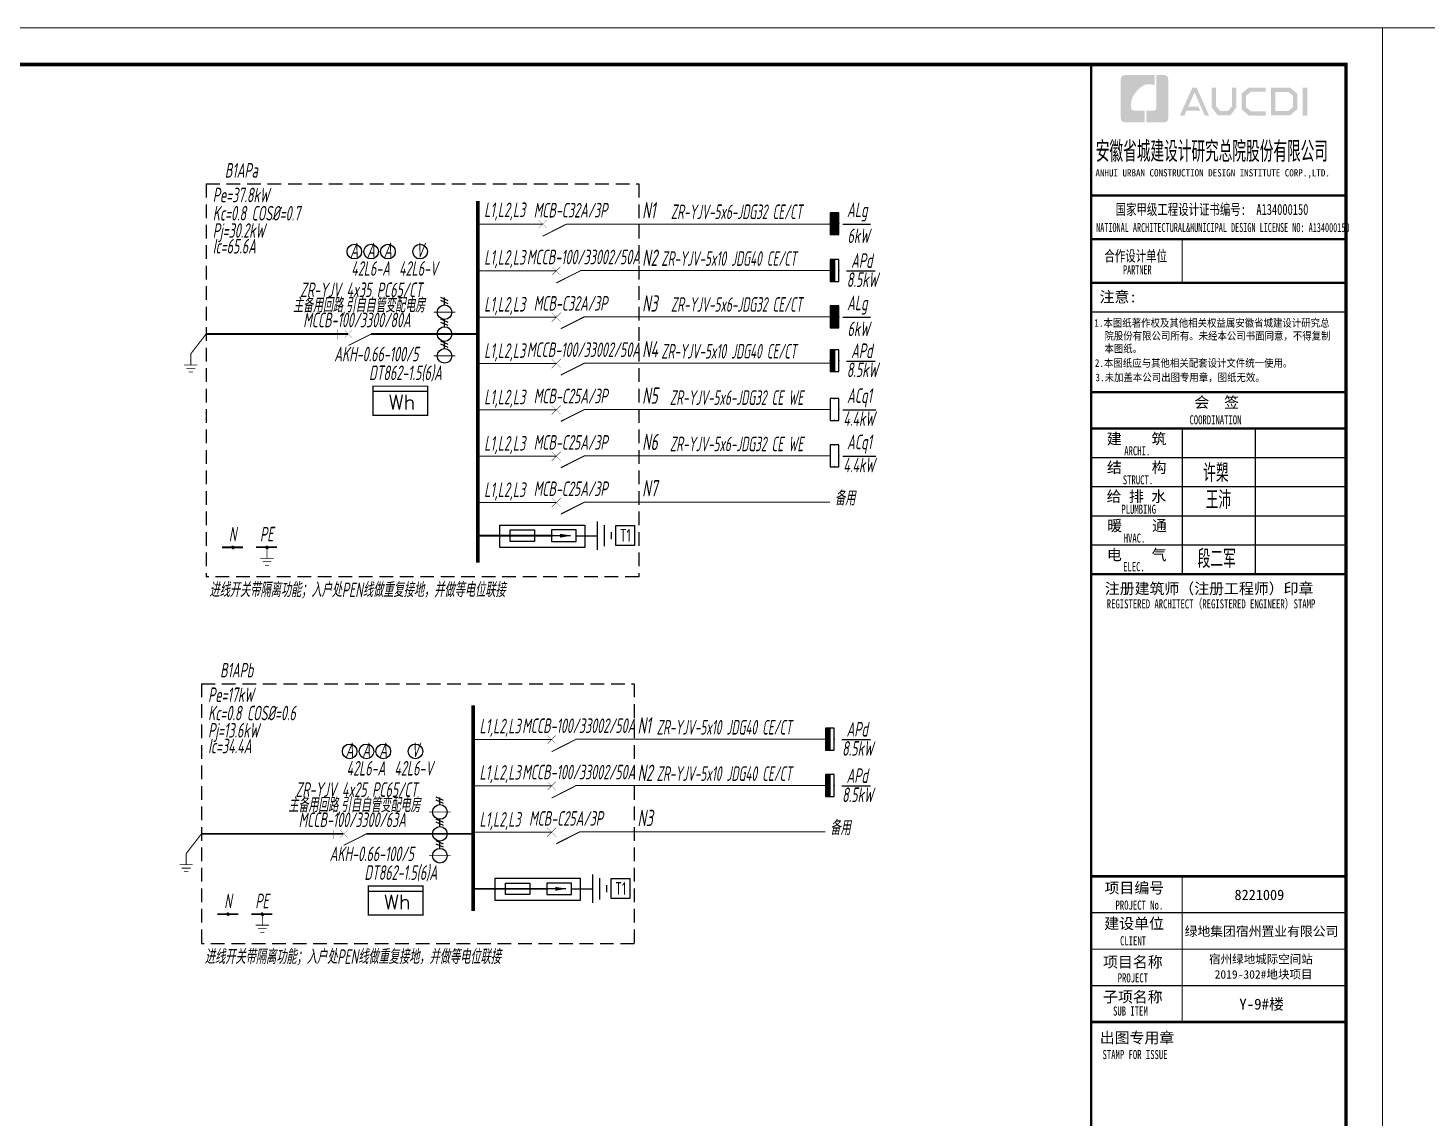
# Model space of a CAD drawing. Extents: x 2803505 to 5851001, y -1372902 to 24339.
# Drawn here: x 3373159 to 3411585, y -659791 to -629854 of the extents above; entities that cross this region are included whole.
import ezdxf
from ezdxf.enums import TextEntityAlignment as Align

# ---------------------------------------------------------------- set-up
doc = ezdxf.new("R2010")
doc.units = 0
doc.header["$LTSCALE"] = 1000
doc.header["$MEASUREMENT"] = 0
doc.linetypes.add('DASH', pattern=[0.35, 0.25, -0.1])
doc.linetypes.add('DASH4', pattern=[0.1875, 0.125, -0.0625])
doc.layers.get('0').update_dxf_attribs({"linetype": 'CONTINUOUS'})
for name, color, linetype in [('!!电气', 1, 'CONTINUOUS'), ('DIM-照明', 7, 'CONTINUOUS'), ('ELEMENT', 3, 'CONTINUOUS'), ('EQUIP-箱柜', 3, 'CONTINUOUS'), ('PUB_TITLE', 4, 'CONTINUOUS'), ('WIRE-消防', 4, 'CONTINUOUS'), ('WIRE-照明', 2, 'CONTINUOUS'), ('图签文字', 4, 'CONTINUOUS'), ('照明平面文字层', 3, 'CONTINUOUS')]:
    doc.layers.add(name, color=color, linetype=linetype)
doc.layers.add('图框', color=147, linetype='CONTINUOUS', lineweight=20)
doc.layers.add('图签', color=147, linetype='CONTINUOUS', lineweight=18)
doc.styles.add('_SIMPLEX', font='SIMPLEX.shx', dxfattribs={"width": 0.8, "bigfont": 'GBCBIG.shx'})
doc.styles.add('_TCH_LABEL', font='COMPLEX', dxfattribs={"bigfont": 'GBCBIG'})
doc.styles.add('HT', font='simhei.ttf')
doc.styles.add('HZTXT', font='gbeitc.shx', dxfattribs={"width": 0.8, "height": 400, "bigfont": 'hztxt.shx'})
doc.styles.get("Standard").update_dxf_attribs({"font": 'gbenor.shx', "bigfont": 'gbcbig.shx'})
doc.styles.add('TSSD_Dimension', font='Tssdeng.shx', dxfattribs={"width": 0.7, "bigfont": 'tssdchn.shx'})
doc.styles.add('宋体', font='', dxfattribs={"height": 4})
doc.styles.add('建筑图签-1', font='simhei.ttf', dxfattribs={"width": 0.7})
doc.styles.add('建筑图签-2', font='TXT.shx', dxfattribs={"width": 0.5, "bigfont": 'HZTXT.shx'})
doc.styles.get('宋体').set_extended_font_data('SimSun')

# ---------------------------------------------------------------- blocks, each defined once
blk = doc.blocks.new('院标1')
h = blk.add_hatch(color=150)
h.dxf.hatch_style = 1
h.set_gradient(color1=(33, 113, 253), color2=(33, 113, 253), tint=1, name='INVCURVED')
edge = h.paths.add_edge_path()
edge.add_spline(control_points=[(116373, 648379), (116379, 648379), (116382, 648379), (116391, 648379), (116391, 648379), (116391, 648379), (116616, 648379), (116616, 648379), (116616, 648379), (116616, 648379), (116616, 648054), (116616, 648054), (116616, 648054), (116616, 648054), (116108, 648054), (116108, 648054), (116108, 648054), (116028, 648054), (115963, 648111), (115963, 648199), (115963, 648199), (115963, 648199), (115963, 649215), (115963, 649215), (115963, 649215), (115963, 649295), (116018, 649360), (116108, 649360), (116108, 649360), (116108, 649360), (116897, 649360), (116897, 649360), (116897, 649360), (116897, 649360), (116897, 649080), (116897, 649080), (116897, 649080), (116897, 649080), (116566, 649140), (116356, 648859), (116356, 648859), (116245, 648719), (116240, 648545), (116247, 648466), (116247, 648466), (116254, 648386), (116247, 648466), (116247, 648466), (116247, 648466), (116247, 648466), (116258, 648374), (116373, 648379)], knot_values=[0, 0, 0, 0, 0.071429, 0.071429, 0.071429, 0.107143, 0.142857, 0.142857, 0.142857, 0.178571, 0.214286, 0.214286, 0.214286, 0.25, 0.285714, 0.285714, 0.285714, 0.321429, 0.357143, 0.357143, 0.357143, 0.392857, 0.428571, 0.428571, 0.428571, 0.464286, 0.5, 0.5, 0.5, 0.535714, 0.571429, 0.571429, 0.571429, 0.607143, 0.642857, 0.642857, 0.642857, 0.678571, 0.714286, 0.714286, 0.714286, 0.75, 0.785714, 0.785714, 0.785714, 0.821429, 0.857143, 0.857143, 0.857143, 0.928571, 1, 1, 1, 1], degree=3, periodic=0)
h = blk.add_hatch(color=150)
h.dxf.hatch_style = 1
h.set_gradient(color1=(33, 113, 253), color2=(33, 113, 253), tint=1, name='INVCURVED')
edge = h.paths.add_edge_path()
edge.add_spline(control_points=[(117268, 649215), (117268, 649215), (117268, 648199), (117268, 648199), (117268, 648199), (117268, 648114), (117212, 648054), (117123, 648054), (117123, 648054), (117123, 648054), (116663, 648054), (116663, 648054), (116663, 648054), (116663, 648054), (116663, 648379), (116663, 648379), (116663, 648379), (116663, 648379), (116865, 648379), (116865, 648379), (116865, 648379), (116907, 648379), (116941, 648413), (116941, 648455), (116941, 648455), (116941, 648455), (116941, 649360), (116941, 649360), (116941, 649360), (116941, 649360), (117123, 649360), (117123, 649360), (117123, 649360), (117204, 649360), (117268, 649306), (117268, 649215)], knot_values=[0, 0, 0, 0, 0.1, 0.1, 0.1, 0.15, 0.2, 0.2, 0.2, 0.25, 0.3, 0.3, 0.3, 0.35, 0.4, 0.4, 0.4, 0.45, 0.5, 0.5, 0.5, 0.55, 0.6, 0.6, 0.6, 0.65, 0.7, 0.7, 0.7, 0.75, 0.8, 0.8, 0.8, 0.9, 1, 1, 1, 1], degree=3, periodic=0)
blk = doc.blocks.new('A$C33F37877')
at = {"layer": 'PUB_TITLE'}
h = blk.add_hatch(color=4, dxfattribs=at)
h.paths.add_polyline_path([(5808, 56758), (5934, 56758), (5934, 55988), (5808, 55988)])
h.paths.add_polyline_path([(5056, 56642), (5056, 56116), (5416, 56116), (5540, 56223), (5540, 56541), (5420, 56642)], flags=16)
h.paths.add_polyline_path([(4938, 56760), (4938, 55998), (5460, 55998), (5659, 56168), (5659, 56596), (5463, 56760)])
h.paths.add_polyline_path([(4795, 56764), (4795, 56648), (4388, 56648), (4255, 56537), (4255, 56218), (4388, 56115), (4797, 56115), (4797, 55993), (4333, 55993), (4131, 56168), (4131, 56596), (4329, 56764)])
h.paths.add_polyline_path([(3312, 56762), (3432, 56762), (3432, 56251), (3546, 56120), (3757, 56120), (3871, 56251), (3871, 56762), (3985, 56762), (3985, 56214), (3821, 55997), (3483, 55997), (3312, 56216)])
h.paths.add_polyline_path([(2780, 56760), (2897, 56760), (3239, 55996), (3123, 55996), (2842, 56630), (2667, 56242), (2938, 56242), (2999, 56127), (2618, 56127), (2559, 55994), (2436, 55994)])
for points, const_width in [([(0, 51400), (7000, 51400)], 70), ([(0, 50599), (7000, 50599)], 35)]:
    blk.add_lwpolyline(points, dxfattribs=dict(const_width=const_width))
at = {"layer": '图框'}
for p, q in [((0, 53800), (7000, 53800)), ((0, 53800), (7000, 53800)), ((0, 52600), (7000, 52600))]:
    blk.add_line(p, q, dxfattribs=at)
for points, const_width in [([(0, 0), (0, 57400)], 70), ([(0, 53800), (7000, 53800)], 60), ([(0, 52600), (7000, 52600)], 60), ([(0, 52600), (7000, 52600)], 60), ([(2500, 52600), (2500, 51400)], 35), ([(0, 51400), (7000, 51400)], 60), ([(8, 48400), (7008, 48400)], 60), ([(8, 47400), (7008, 47400)], 70), ([(8, 47400), (7008, 47400)], 70), ([(2508, 47400), (2508, 43400)], 35), ([(4508, 47400), (4508, 43400)], 35), ([(8, 46600), (7008, 46600)], 35), ([(8, 45800), (7008, 45800)], 35), ([(8, 45000), (7008, 45000)], 35), ([(8, 44200), (7008, 44200)], 35), ([(8, 43400), (7008, 43400)], 70), ([(0, 35100), (7000, 35100)], 70), ([(0, 35100), (7000, 35100)], 70), ([(2500, 31100), (2500, 35100)], 35), ([(0, 34100), (7000, 34100)], 35), ([(0, 33100), (7000, 33100)], 35), ([(0, 32100), (7000, 32100)], 35), ([(7000, 31100), (0, 31100)], 70)]:
    blk.add_lwpolyline(points, dxfattribs=dict(at, const_width=const_width))
blk.add_blockref('院标1', (-115149, -592249))
at = {"layer": 'PUB_TITLE', "style": 'HT', "width": 0.88}
for s, p in [('1.本图纸著作权及其他相关权益属安徽省城建设计研究总', (86, 50193)), ('院股份有限公司所有。未经本公司书面同意，不得复制', (365, 49839)), ('本图纸。', (365, 49489)), (' 2.本图纸应与其他相关配套设计文件统一使用。 ', (-25, 49092)), ('3.未加盖本公司出图专用章，图纸无效。', (118, 48698))]:
    blk.add_text(s, height=210, dxfattribs=at).set_placement(p)
at = {"layer": '图签', "color": 154, "style": '宋体'}
for s, height, p in [('8221009', 286.7, (3937, 34448)), ('绿地集团宿州置业有限公司', 258.01, (2568, 33462)), ('宿州绿地城际空间站', 232.2, (3238, 32709)), ('2019-302#地块项目', 232.21, (3392, 32291))]:
    blk.add_text(s, height=height, dxfattribs=at).set_placement(p)
at = {"layer": '图签文字', "color": 7, "style": '建筑图签-1'}
for s, height, width, p in [('安徽省城建设计研究总院股份有限公司', 500, 0.55, (128, 54777)), ('国家甲级工程设计证书编号:  A134000150', 300, 0.7, (672, 53267)), ('合作设计单位', 300, 0.7, (365, 51990))]:
    blk.add_text(s, height=height, dxfattribs=dict(at, width=width)).set_placement(p)
at = {"layer": '图签文字', "linetype": 'Continuous', "style": '建筑图签-1', "width": 0.91}
blk.add_text('ANHUI URBAN CONSTRUCTION DESIGN INSTITUTE CORP.,LTD.', height=200, dxfattribs=at).set_placement((118, 54322))
at = {"layer": '图签文字', "style": '建筑图签-1'}
for s, width, p in [('NATIONAL ARCHITECTURAL&MUNICIPAL DESIGN LICENSE NO: A134000150', 0.6, (137, 52795)), ('PARTNER', 0.6, (875, 51634)), ('COORDINATION', 0.7, (2700, 47513)), ('ARCHI.', 0.7, (909, 46662)), ('STRUCT.', 0.7, (870, 45865)), ('PLUMBING', 0.7, (829, 45058)), ('HVAC.', 0.7, (894, 44265)), ('ELEC.', 0.7, (878, 43480)), ('REGISTERED ARCHITECT（REGISTERED ENGINEER）STAMP', 0.7, (429, 42459)), ('PROJECT No.', 0.7, (670, 34185, -1799)), ('CLIENT', 0.7, (794, 33206)), ('PROJECT', 0.7, (729, 32187)), ('SUB ITEM', 0.7, (602, 31276)), ('STAMP FOR ISSUE', 0.7, (313, 30081))]:
    blk.add_text(s, height=250, dxfattribs=dict(at, width=width)).set_placement(p)
at = {"layer": '图签文字', "color": 7, "style": '建筑图签-1'}
for s, p in [('注意:', (231, 50863)), ('会  签', (2835, 47968)), ('建    筑', (430, 46967)), ('结    构', (434, 46179)), ('给 排 水', (425, 45385)), ('暖    通', (443, 44582)), ('电    气', (433, 43782)), ('注册建筑师（注册工程师）印章', (375, 42854)), ('项目编号', (368, 34632)), ('建设单位', (360, 33655)), ('项目名称', (327, 32597)), ('子项名称', (327, 31640)), ('出图专用章', (236, 30518))]:
    blk.add_text(s, height=300, dxfattribs=at).set_placement(p)
at = {"layer": '图签文字', "color": 1, "style": '建筑图签-2', "width": 0.7}
for s, p in [('许槊', (3075, 45928)), ('王沛', (3146, 45187)), ('段二军', (2924, 43570))]:
    blk.add_text(s, height=500, dxfattribs=at).set_placement(p)
at = {"layer": '图签文字', "color": 2, "style": '建筑图签-1'}
blk.add_text('Y-9#楼', height=300, dxfattribs=at).set_placement((4069, 31441))
blk = doc.blocks.new('0114')
at = {"color": 3, "linetype": 'Continuous', "const_width": 0.3}
for points in [[(0, 0), (0, -4.58)], [(-2.75, -4.58), (2.75, -4.58)], [(-1.83, -6.01), (1.83, -6.01)], [(-0.86, -7.5), (0.86, -7.5)]]:
    blk.add_lwpolyline(points, dxfattribs=at)
blk = doc.blocks.new('*X32')
at = {"color": 0}
for p, q in [((197.1, 124.2), (199.7, 126.7)), ((197.2, 123.8), (200.1, 126.7)), ((197.2, 124.6), (199.2, 126.7)), ((197.3, 123.4), (200.4, 126.6)), ((197.3, 125.2), (198.6, 126.5)), ((197.4, 123.1), (200.7, 126.5)), ((197.5, 122.9), (201, 126.3)), ((197.7, 122.6), (201.2, 126.1)), ((197.9, 122.4), (201.4, 125.9)), ((198.1, 122.2), (201.6, 125.7)), ((198.4, 122), (201.8, 125.4)), ((198.7, 121.9), (201.9, 125.2)), ((199, 121.8), (202, 124.8)), ((199.4, 121.7), (202.1, 124.5)), ((199.8, 121.7), (202.1, 124.1)), ((200.3, 121.8), (202, 123.5)), ((201.2, 122.3), (201.6, 122.7))]:
    blk.add_line(p, q, dxfattribs=at)
blk = doc.blocks.new('HC000089')
at = {"color": 4, "linetype": 'Continuous', "const_width": 0.2}
blk.add_lwpolyline([(-1.8, -1.8, 0.198912), (0, -2.5, 0.198912), (1.8, -1.8, 0.198912), (2.5, 0, 0.198912), (1.8, 1.8, 0.198912), (0, 2.5, 0.198912), (-1.8, 1.8, 0.198912), (-2.5, 0, 0.198912)], format="xyb", close=True, dxfattribs=at)
at = {"color": 4}
blk.add_blockref('*X32', (-199.6, -124.2), dxfattribs=at)
blk = doc.blocks.new('A$C7C37685A')
at = {"layer": 'ELEMENT'}
for p, q in [((1135, -260), (1135, 260)), ((294, 104), (294, -104)), ((745, 104), (294, 104)), ((641, 0), (294, 0)), ((745, -104), (745, 104)), ((1264, -195), (1264, 195)), ((1394, -65), (1394, 65)), ((294, -104), (745, -104))]:
    blk.add_line(p, q, dxfattribs=at)
for points in [[(294, 0), (0, 0)], [(745, 0), (1135, 0)]]:
    blk.add_lwpolyline(points, dxfattribs=at)
for points in [[(658, 0), (450, -35), (450, 35), (658, 0)], [(450, 35), (658, 0), (450, -35), (450, 35)], [(450, -35), (450, 35), (658, 0), (450, 35)]]:
    blk.add_solid(points, dxfattribs=at)
blk = doc.blocks.new('A$C64190E90')
at = {"layer": 'DIM-照明', "color": 3}
blk.add_lwpolyline([(0, 104), (450, 104), (450, -104), (0, -104)], close=True, dxfattribs=at)
at = {"layer": 'DIM-照明'}
blk.add_blockref('A$C7C37685A', (466, 0), dxfattribs=at)
blk = doc.blocks.new('A$C5F6A5641')
at = {"layer": 'WIRE-照明', "color": 3}
for p, q in [((0, 0), (2337, 0)), ((0, -611), (0, 0)), ((2337, 0), (2337, -611)), ((2337, -611), (0, -611))]:
    blk.add_line(p, q, dxfattribs=at)
blk = doc.blocks.new('1107AA')
at = {"color": 3, "linetype": 'Continuous'}
for points, const_width in [([(0, -7.5), (-3.79, 0)], 0.3), ([(-1.25, 1.25), (1.25, -1.25)], 0.1), ([(1.25, 1.25), (-1.25, -1.25)], 0.1)]:
    blk.add_lwpolyline(points, dxfattribs=dict(at, const_width=const_width))
blk = doc.blocks.new('*X10')
at = {"color": 0}
for p, q in [((-250, 33), (-183, 100)), ((-250, 68), (-218, 100)), ((-247, 0), (-147, 100)), ((-212, 0), (-112, 100)), ((-177, 0), (-77, 100)), ((-141, 0), (-41, 100)), ((-106, 0), (-6, 100)), ((-71, 0), (29, 100)), ((-35, 0), (65, 100)), ((0, 0), (100, 100)), ((35, 0), (135, 100)), ((71, 0), (171, 100)), ((106, 0), (206, 100)), ((141, 0), (241, 100)), ((177, 0), (250, 73)), ((212, 0), (250, 38)), ((247, 0), (250, 3))]:
    blk.add_line(p, q, dxfattribs=at)
blk = doc.blocks.new('$equip$00001414')
for p, q in [((0.75, 0.6), (-0.75, 0.6)), ((-0.75, 0.6), (-0.75, 0)), ((-0.75, 0.3), (0.75, 0.3)), ((-0.75, 0), (0.75, 0)), ((0.75, 0), (0.75, 0.6))]:
    blk.add_line(p, q)
at = {"const_width": 0.3}
blk.add_lwpolyline([(-0.75, 0.15), (0.75, 0.15)], dxfattribs=at)
for p in [(-0.75, 0.3), (0, 0.6), (0, 0), (0.75, 0.3)]:
    blk.add_point(p)
at = {"xscale": 0.00300000000061118, "yscale": 0.00300000000061118, "zscale": 0.00300000000061118}
blk.add_blockref('*X10', (0, 0), dxfattribs=at)
at = {"style": '_TCH_LABEL', "flags": 9}
blk.add_attdef('A', (0, 0), '', height=0.00002, dxfattribs=at)
blk = doc.blocks.new('0923')
at = {"color": 3, "linetype": 'Continuous'}
for p, q in [((-5, -3.75), (-2.5, -3.75)), ((-4.61, -5), (-3.5, -2.5)), ((-3.56, -5), (-2.45, -2.5)), ((2.5, -3.75), (5, -3.75)), ((2.89, -5), (4, -2.5)), ((3.94, -5), (5.05, -2.5)), ((10, -3.75), (12.5, -3.75)), ((10.39, -5), (11.5, -2.5)), ((11.44, -5), (12.55, -2.5))]:
    blk.add_line(p, q, dxfattribs=at)
at = {"color": 3, "linetype": 'Continuous', "const_width": 0.3}
for points in [[(-7.5, 0), (-7.5, -7.5)], [(0, 0), (0, -7.5)], [(7.5, 0), (7.5, -7.5)]]:
    blk.add_lwpolyline(points, dxfattribs=at)
at = {"color": 3, "linetype": 'Continuous'}
for centre in [(-7.5, -3.75), (0, -3.75), (7.5, -3.75)]:
    blk.add_circle(centre, 2.5, dxfattribs=at)
blk = doc.blocks.new('$element$00000586')
blk.add_line((0.173, 0), (0.173, -1))
at = {"const_width": 0.0233}
blk.add_lwpolyline([(-0.267, 0), (0.267, 0), (0.267, -1), (-0.267, -1), (-0.267, 0)], dxfattribs=at)
at = {"style": '_SIMPLEX'}
blk.add_text('Wh', height=0.2667, rotation=270, dxfattribs=at).set_placement((-0.161, -0.281))
at = {"flags": 9}
blk.add_attdef('S', (0, 0), '', height=0.00000667, dxfattribs=at)
blk.add_attdef('S', (0, 0), '', height=0.00000667, dxfattribs=at)
blk.add_attdef('S', (0, 0), '', height=0.00000667, dxfattribs=at)
blk = doc.blocks.new('*X8')
at = {"color": 0}
for p, q in [((-250, 33), (-83, 200)), ((-250, 68), (-118, 200)), ((-250, 104), (-154, 200)), ((-250, 139), (-189, 200)), ((-250, 174), (-224, 200)), ((-247, 0), (-47, 200)), ((-212, 0), (-12, 200)), ((-177, 0), (23, 200)), ((-141, 0), (59, 200)), ((-106, 0), (94, 200)), ((-71, 0), (129, 200)), ((-35, 0), (165, 200)), ((0, 0), (200, 200)), ((35, 0), (235, 200)), ((71, 0), (250, 179)), ((106, 0), (250, 144)), ((141, 0), (250, 109)), ((177, 0), (250, 73)), ((212, 0), (250, 38)), ((247, 0), (250, 3))]:
    blk.add_line(p, q, dxfattribs=at)
blk = doc.blocks.new('$equip$00001421')
for p, q in [((0.75, 0.6), (-0.75, 0.6)), ((-0.75, 0.6), (-0.75, 0)), ((-0.75, 0), (0.75, 0)), ((0.75, 0), (0.75, 0.6))]:
    blk.add_line(p, q)
at = {"const_width": 0.6}
blk.add_lwpolyline([(-0.75, 0.3), (0.75, 0.3)], dxfattribs=at)
for p in [(-0.75, 0.3), (0, 0.6), (0, 0), (0.75, 0.3)]:
    blk.add_point(p)
at = {"xscale": 0.00300000000061118, "yscale": 0.00300000000061118, "zscale": 0.00300000000061118}
blk.add_blockref('*X8', (0, 0), dxfattribs=at)
at = {"style": '_TCH_LABEL', "flags": 9}
blk.add_attdef('A', (0, 0), '', height=0.00002, dxfattribs=at)
blk = doc.blocks.new('$equip$00001413')
for p, q in [((0.75, 0.6), (-0.75, 0.6)), ((-0.75, 0.6), (-0.75, 0)), ((-0.75, 0), (0.75, 0)), ((0.75, 0), (0.75, 0.6))]:
    blk.add_line(p, q)
for p in [(-0.75, 0.3), (0, 0.6), (0, 0), (0.75, 0.3)]:
    blk.add_point(p)
at = {"style": '_TCH_LABEL', "flags": 9}
blk.add_attdef('A', (0, 0), '', height=0.00002, dxfattribs=at)

msp = doc.modelspace()

# ---------------------------------------------------------------- linework, layer by layer
at = {"color": 3, "linetype": 'Continuous'}
for points, const_width in [([(3387544.3, -637922.1), (3387794.3, -637672.1)], 10), ([(3387544.3, -637672.1), (3387794.3, -637922.1)], 10), ([(3388440.7, -637786.3), (3387794.3, -638113.1)], 30), ([(3381667.7, -638142.6), (3381667.7, -638394)], 10), ([(3387544.3, -639195.1), (3387794.3, -638945.1)], 10), ([(3387544.3, -638945.1), (3387794.3, -639195.1)], 10), ([(3388440.7, -639059.3), (3387794.3, -639386)], 30), ([(3387544.3, -640468.1), (3387794.3, -640218.1)], 10), ([(3387544.3, -640218.1), (3387794.3, -640468.1)], 10), ([(3388440.7, -640332.2), (3387794.3, -640659)], 30), ([(3387544.3, -641741.1), (3387794.3, -641491.1)], 10), ([(3387544.3, -641491.1), (3387794.3, -641741.1)], 10), ([(3388440.7, -641605.2), (3387794.3, -641932)], 30), ([(3387544.3, -643014.1), (3387794.3, -642764.1)], 10), ([(3387544.3, -642764.1), (3387794.3, -643014.1)], 10), ([(3388440.7, -642878.2), (3387794.3, -643205)], 30), ([(3381539.9, -651869.1), (3381539.9, -652120.4)], 10), ([(3387416.5, -652068.3), (3387666.5, -651818.3)], 10), ([(3387416.5, -651818.3), (3387666.5, -652068.3)], 10), ([(3388313, -651932.4), (3387666.5, -652259.2)], 30)]:
    msp.add_lwpolyline(points, dxfattribs=dict(at, const_width=const_width))
at = {"layer": 'DIM-照明', "color": 3, "linetype": 'DASH4', "ltscale": 3}
for p, q in [((3378051.3, -634135.5), (3389935.4, -634135.5)), ((3378051.3, -634135.5), (3378051.3, -644931.1)), ((3389935.4, -634135.5), (3389935.4, -644931.1)), ((3389935.4, -644931.1), (3378051.3, -644931.1)), ((3377923.5, -647861.9), (3389807.6, -647861.9)), ((3377923.5, -647861.9), (3377923.5, -655007.1)), ((3389807.6, -647861.9), (3389807.6, -655007.1)), ((3389807.6, -655007.1), (3377923.5, -655007.1))]:
    msp.add_line(p, q, dxfattribs=at)
at = {"layer": 'DIM-照明', "color": 7}
for p, q in [((3395536.4, -635239.4), (3396300.1, -635239.4)), ((3395638.1, -636524.2), (3396430.7, -636524.2)), ((3395536.4, -637797.1), (3396300.1, -637797.1)), ((3395638.1, -639000.4), (3396430.7, -639000.4)), ((3395536.4, -640343.1), (3396449, -640343.1)), ((3395536.4, -641616.1), (3396449, -641616.1)), ((3395510.3, -649397.3), (3396302.9, -649397.3)), ((3395510.3, -650670.3), (3396302.9, -650670.3))]:
    msp.add_line(p, q, dxfattribs=at)
at = {"layer": 'DIM-照明', "color": 3, "const_width": 100}
for points in [[(3385513.2, -634608.5), (3385513.2, -644534.4)], [(3385385.4, -648453.8), (3385385.4, -654108.9)]]:
    msp.add_lwpolyline(points, dxfattribs=at)
at = {"layer": 'DIM-照明', "color": 3, "linetype": 'Continuous'}
for points, const_width in [([(3385513.2, -635239.4), (3387295.1, -635239.4)], 28.8), ([(3387952.2, -635239.4), (3395187.9, -635239.4)], 28.8), ([(3385513.2, -636524.2), (3387669.3, -636524.2)], 28.8), ([(3388322.4, -636512.4), (3395187.9, -636512.4)], 28.8), ([(3385513.2, -637797.1), (3387669.3, -637797.1)], 28.8), ([(3388440.7, -637786.3), (3388733.1, -637786.3)], 28.8), ([(3388544, -637785.4), (3395187.9, -637785.4)], 28.8), ([(3377631.7, -638802.2), (3378051.3, -638259.7)], 28.8), ([(3378051.3, -638259.7), (3381945.6, -638259.7)], 49.9), ([(3382583.6, -638259.7), (3385461.8, -638259.7)], 49.9), ([(3385513.2, -639070.1), (3387669.3, -639070.1)], 28.8), ([(3388440.7, -639059.3), (3388733.1, -639059.3)], 28.8), ([(3388544, -639058.3), (3395187.9, -639058.3)], 28.8), ([(3385513.2, -640343.1), (3387669.3, -640343.1)], 28.8), ([(3388440.7, -640332.2), (3388733.1, -640332.2)], 28.8), ([(3388544, -640331.3), (3395187.9, -640331.3)], 28.8), ([(3385513.2, -641616.1), (3387669.3, -641616.1)], 28.8), ([(3388440.7, -641605.2), (3388733.1, -641605.2)], 28.8), ([(3388544, -641604.3), (3395187.9, -641604.3)], 28.8), ([(3385513.2, -642889.1), (3387669.3, -642889.1)], 28.8), ([(3388440.7, -642878.2), (3388733.1, -642878.2)], 28.8), ([(3388544, -642877.3), (3395187.9, -642877.3)], 28.8), ([(3385513.2, -643797.3), (3387565.8, -643797.3)], 47.2), ([(3378484.1, -644118.2), (3379064.5, -644118.2)], 47.5), ([(3379421.5, -644114), (3380002, -644114)], 47.5), ([(3385385.4, -649397.3), (3387541.5, -649397.3)], 28.8), ([(3388194.6, -649385.5), (3395060.1, -649385.5)], 28.8), ([(3385385.4, -650670.3), (3387541.5, -650670.3)], 28.8), ([(3388194.6, -650658.5), (3395060.1, -650658.5)], 28.8), ([(3377503.9, -652528.6), (3377923.5, -651986.1)], 28.8), ([(3377923.5, -651986.1), (3381817.8, -651986.1)], 49.9), ([(3382455.8, -651986.1), (3385334, -651986.1)], 49.9), ([(3385385.4, -651943.3), (3387541.5, -651943.3)], 28.8), ([(3388313, -651932.4), (3388605.3, -651932.4)], 28.8), ([(3388416.2, -651931.5), (3395060.1, -651931.5)], 28.8), ([(3385385.4, -653495.2), (3387438.1, -653495.2)], 47.2), ([(3378356.3, -654194.2), (3378936.8, -654194.2)], 47.5), ([(3379293.8, -654190.1), (3379874.2, -654190.1)], 47.5)]:
    msp.add_lwpolyline(points, dxfattribs=dict(at, const_width=const_width))
at = {"layer": 'ELEMENT', "linetype": 'ByBlock'}
for centre in [(3382122.4, -635995.8), (3382584.5, -635995.8), (3383046.5, -635995.8), (3383929.8, -635995.8), (3381994.6, -649722.2), (3382456.7, -649722.2), (3382918.7, -649722.2), (3383802, -649722.2)]:
    msp.add_circle(centre, 201, dxfattribs=at)
at = {"layer": '图框'}
for points in [[(3326259.7, -629853.6), (3410359.7, -629853.6), (3410359.7, -689253.6), (3326259.7, -689253.6)], [(3410359.7, -629853.6), (3494459.7, -629853.6), (3494459.7, -689253.6), (3410359.7, -689253.6)]]:
    msp.add_lwpolyline(points, close=True, dxfattribs=at)
at = {"layer": '图框', "const_width": 100}
msp.add_lwpolyline([(3409359.7, -688253.6), (3409359.7, -630853.6), (3328759.7, -630853.6), (3328759.7, -688253.6)], close=True, dxfattribs=at)
at = {"layer": '照明平面文字层', "color": 7}
for points in [[(3389306, -643518.3), (3389819.9, -643518.3), (3389819.9, -644066.1), (3389306, -644066.1)], [(3389178.2, -653216.1), (3389692.2, -653216.1), (3389692.2, -653763.9), (3389178.2, -653763.9)]]:
    msp.add_lwpolyline(points, close=True, dxfattribs=at)

# ---------------------------------------------------------------- block references
at = {"layer": '!!电气'}
msp.add_blockref('A$C33F37877', (3402359.7, -688253.6), dxfattribs=at)
at = {"layer": 'DIM-照明', "linetype": 'Continuous', "rotation": 90}
for p, xscale, yscale, zscale in [((3387295.1, -635239.4), 87.60960006713867, 87.60960006713867, 87.60960006713867), ((3387669.3, -636524.2), 87.60960006713867, 87.60960006713867, 87.60960006713867), ((3381959.3, -638259.7), 83.2291202545166, 83.2291202545166, 83.2291202545166), ((3387541.5, -649397.3), 87.60960006713867, 87.60960006713867, 87.60960006713867), ((3387541.5, -650670.3), 87.60960006713867, 87.60960006713867, 87.60960006713867), ((3381831.6, -651986.1), 83.2291202545166, 83.2291202545166, 83.2291202545166)]:
    msp.add_blockref('1107AA', p, dxfattribs=dict(at, xscale=xscale, yscale=yscale, zscale=zscale))
at = {"layer": 'DIM-照明', "color": 3, "linetype": 'Continuous', "xscale": -66.50000000000003, "yscale": 66.5, "zscale": 66.49999999999999, "rotation": 1.643353773062017e-06}
for p in [(3377631.7, -638802.2), (3377503.9, -652528.6)]:
    msp.add_blockref('0114', p, dxfattribs=at)
at = {"layer": 'DIM-照明', "xscale": 14.62999999523163, "yscale": 14.62999999523163, "zscale": 14.62999999523163}
for p in [(3378786.3, -644118.3), (3379722.8, -644118.3), (3378658.5, -654194.3), (3379595, -654194.3)]:
    msp.add_blockref('HC000089', p, dxfattribs=at)
at = {"layer": 'DIM-照明', "linetype": 'DASH', "xscale": -66.50000000000003, "yscale": 66.5, "zscale": 66.49999999999999, "rotation": 1.643353773062017e-06}
for p in [(3379722.7, -644114), (3379594.9, -654190.1)]:
    msp.add_blockref('0114', p, dxfattribs=at)
at = {"layer": 'ELEMENT', "linetype": 'ByBlock'}
for name, p, xscale, yscale, zscale, rotation in [('0923', (3384299.9, -638259.7), 80.11444089422005, 80.11444089422005, 80.11444089422005, 89.9999984630715), ('$element$00000586', (3382637.8, -640091.7), 1499.999999996973, 1499.999999996973, 1499.999999996973, 90), ('0923', (3384172.1, -651986.1), 80.11444089422005, 80.11444089422005, 80.11444089422005, 89.9999984630715), ('$element$00000586', (3382510.1, -653818.1), 1499.999999996973, 1499.999999996973, 1499.999999996973, 90)]:
    msp.add_blockref(name, p, dxfattribs=dict(at, xscale=xscale, yscale=yscale, zscale=zscale, rotation=rotation))
at = {"layer": 'EQUIP-箱柜', "xscale": 400, "yscale": 400, "zscale": 400}
for name, p, rotation in [('$equip$00001421', (3395427.9, -635227.6), 90), ('$equip$00001414', (3395187.9, -636512.4), 270), ('$equip$00001421', (3395427.9, -637785.4), 90), ('$equip$00001414', (3395187.9, -638988.7), 270), ('$equip$00001413', (3395187.9, -640331.3), 269.9999999431726), ('$equip$00001413', (3395187.9, -641604.3), 269.9999999431726), ('$equip$00001414', (3395060.1, -649385.5), 270), ('$equip$00001414', (3395060.1, -650658.5), 270)]:
    msp.add_blockref(name, p, dxfattribs=dict(at, rotation=rotation))
at = {"layer": 'WIRE-消防'}
for p in [(3386120.6, -643509.2), (3385992.8, -653207.1)]:
    msp.add_blockref('A$C5F6A5641', p, dxfattribs=at)
at = {"layer": 'WIRE-照明', "xscale": 1.5, "yscale": 1.5, "zscale": 1.5}
for p in [(3386398.9, -643797.3), (3386271.1, -653495.2)]:
    msp.add_blockref('A$C64190E90', p, dxfattribs=at)

# ---------------------------------------------------------------- texts
at = {"layer": 'DIM-照明', "color": 7, "linetype": 'Continuous', "style": 'HZTXT'}
for s, width, p in [('B1APa', 0.7, (3379019, -633764.6)), ('ZR-YJV-5x6-JDG32 CE/CT', 0.654, (3392620.2, -634900.8)), ('ZR-YJV-5x10 JDG40 CE/CT', 0.654, (3392409.8, -636185.6)), ('ZR-YJV 4x35 PC65/CT', 0.7, (3382309.3, -637044.1)), ('主备用回路,引自自管变配电房', 0.65, (3382250.7, -637489.6)), ('ZR-YJV-5x6-JDG32 CE/CT', 0.654, (3392620.2, -637446.8)), ('MCCB-100/3300/80A', 0.7, (3382194.4, -637873.3)), ('ZR-YJV-5x10 JDG40 CE/CT', 0.654, (3392409.8, -638731.5)), ('ZR-YJV-5x6-JDG32 CE WE', 0.654, (3392620.2, -640004.5)), ('ZR-YJV-5x6-JDG32 CE WE', 0.654, (3392620.2, -641277.5)), ('B1APb', 0.7, (3378891.2, -647491)), ('ZR-YJV-5x10 JDG40 CE/CT', 0.654, (3392282.1, -649058.7)), ('ZR-YJV-5x10 JDG40 CE/CT', 0.654, (3392282.1, -650331.7)), ('ZR-YJV 4x25 PC65/CT', 0.7, (3382181.5, -650770.5)), ('主备用回路,引自自管变配电房', 0.65, (3382122.9, -651216)), ('MCCB-100/3300/63A', 0.7, (3382066.6, -651599.7))]:
    msp.add_text(s, height=400, dxfattribs=dict(at, width=width)).set_placement(p, align=Align.MIDDLE)
at = {"layer": 'DIM-照明', "color": 7, "linetype": 'Continuous', "style": 'HZTXT', "width": 0.7}
for s, p in [('Pe=37.8kW', (3378234.6, -634640.5)), ('Kc=0.8 COS%%C=0.7', (3378234.6, -635142.1)), ('L1,L2,L3', (3385689.1, -635047.4)), ('MCB-C32A/3P', (3387049.5, -635058.7)), ('Pj=30.2kW', (3378234.6, -635616.2)), ('Ic=65.6A', (3378234.6, -636048.1)), ('MCCB-100/33002/50A', (3386861.3, -636343.4)), ('L1,L2,L3', (3385689.1, -636352.5)), ('L1,L2,L3', (3385689.1, -637641.9)), ('MCB-C32A/3P', (3387049.5, -637616.4)), ('AKH-0.66-100/5', (3381571, -639009.4)), ('L1,L2,L3', (3385689.1, -638914.8)), ('MCCB-100/33002/50A', (3386861.3, -638889.4)), ('DT862-1.5(6)A', (3382526.3, -639524.2)), ('MCB-C25A/3P', (3387049.5, -640162.4)), ('L1,L2,L3', (3385689.1, -640187.8)), ('L1,L2,L3', (3385689.1, -641460.8)), ('MCB-C25A/3P', (3387049.5, -641435.3)), ('L1,L2,L3', (3385689.1, -642733.8)), ('MCB-C25A/3P', (3387049.5, -642708.3)), ('N', (3378676.5, -643955.4)), ('PE', (3379530.6, -643955.4)), ('进线开关带隔离功能；入户处PEN线做重复接地，并做等电位联接', (3378138.9, -645484.6)), ('Pe=17kW', (3378106.8, -648366.9)), ('Kc=0.8 COS%%C=0.6', (3378106.8, -648868.5)), ('Pj=13.6kW', (3378106.8, -649342.6)), ('L1,L2,L3', (3385561.3, -649225.6)), ('MCCB-100/33002/50A', (3386733.5, -649216.6)), ('Ic=34.4A', (3378106.8, -649774.5)), ('L1,L2,L3', (3385561.3, -650498.6)), ('MCCB-100/33002/50A', (3386733.5, -650489.6)), ('L1,L2,L3', (3385561.3, -651788)), ('MCB-C25A/3P', (3386921.7, -651762.5)), ('AKH-0.66-100/5', (3381443.2, -652735.8)), ('DT862-1.5(6)A', (3382398.5, -653250.6)), ('N', (3378548.8, -654031.5)), ('PE', (3379402.8, -654031.5)), ('进线开关带隔离功能；入户处PEN线做重复接地，并做等电位联接', (3378011.2, -655560.6))]:
    msp.add_text(s, height=400, dxfattribs=at).set_placement(p)
at = {"layer": 'DIM-照明', "color": 7, "style": 'HZTXT', "width": 0.7}
for s, height, p in [('N1', 450, (3390028.1, -635086.9)), ('ALg', 400, (3395655.4, -635046.3)), ('6kW', 400, (3395668.1, -635760.2)), ('N2', 450, (3390028.1, -636389.5)), ('APd', 400, (3395767.4, -636441.9)), ('8.5kW', 400, (3395646.9, -636966.3)), ('N3', 450, (3390028.1, -637644.7)), ('ALg', 400, (3395655.4, -637604.1)), ('6kW', 400, (3395668.1, -638318)), ('N4', 450, (3390028.1, -638898.1)), ('APd', 400, (3395767.4, -638918.2)), ('8.5kW', 400, (3395646.9, -639442.6)), ('N5', 450, (3390028.1, -640175.8)), ('ACq1', 400, (3395655.4, -640150)), ('4.4kW', 400, (3395553.2, -640783.5)), ('N6', 450, (3390028.1, -641448.8)), ('ACq1', 400, (3395655.4, -641423)), ('4.4kW', 400, (3395553.2, -642056.5)), ('N7', 450, (3390028.1, -642721.7)), ('备用', 400, (3395318.5, -642965.3)), ('N1', 450, (3389900.3, -649233.1)), ('APd', 400, (3395639.6, -649315)), ('8.5kW', 400, (3395519.2, -649839.5)), ('N2', 450, (3389900.3, -650535.7)), ('APd', 400, (3395639.6, -650588)), ('8.5kW', 400, (3395519.2, -651112.4)), ('N3', 450, (3389900.3, -651776)), ('备用', 400, (3395190.7, -652019.5))]:
    msp.add_text(s, height=height, dxfattribs=at).set_placement(p)
at = {"layer": 'DIM-照明', "color": 7, "linetype": 'Continuous', "style": 'HZTXT', "width": 0.7}
for s, p in [('A', (3382011.4, -635951.6)), ('A', (3382473.5, -635951.6)), ('A', (3382935.5, -635951.6)), ('V', (3383818.8, -635951.6)), ('42L6-A', (3382037.6, -636458.6)), ('42L6-V', (3383351, -636458.6)), ('A', (3381883.7, -649678)), ('A', (3382345.7, -649678)), ('A', (3382807.8, -649678)), ('V', (3383691.1, -649678)), ('42L6-A', (3381909.8, -650185)), ('42L6-V', (3383223.2, -650185))]:
    msp.add_text(s, height=400, dxfattribs=at).set_placement(p, align=Align.MIDDLE_LEFT)
at = {"layer": '照明平面文字层', "color": 7, "style": 'TSSD_Dimension', "width": 0.7}
for p in [(3389415.6, -643963.3), (3389287.8, -653661.2)]:
    msp.add_text('T1', height=350, dxfattribs=at).set_placement(p)

doc.saveas('drawing.dxf')
